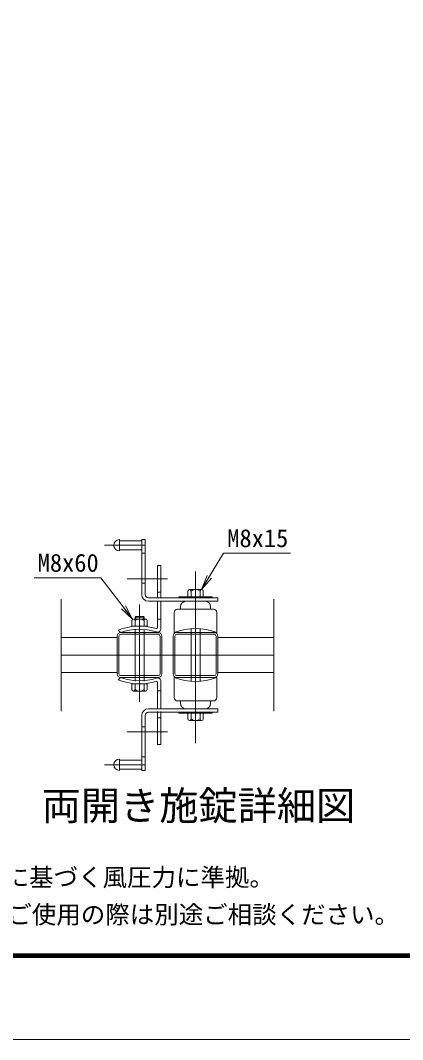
# Model space of a CAD drawing. Units: millimetres, scale not verified. Extents: x -4200 to 4200, y -2970 to 2970.
# Drawn here: x 858 to 1882, y -2970 to -240 of the extents above; entities that cross this region are included whole.
import ezdxf
from ezdxf.enums import TextEntityAlignment as Align

# ---------------------------------------------------------------- set-up
doc = ezdxf.new("R2010")
doc.units = ezdxf.units.MM
doc.header["$LTSCALE"] = 20
doc.linetypes.add('USER1', pattern=[50.8, 31.75, -6.35, 6.35, -6.35])
for name, color, linetype, lineweight in [('0-1_0', 7, 'Continuous', 9), ('0-2_D-STR1', 1, 'Continuous', 18), ('0-3_D-BMK', 2, 'USER1', 13), ('0-4_D-STR-TXT', 7, 'Continuous', 9), ('0-5_D-STR3', 3, 'Continuous', 13), ('0-D_D-TTL', 7, 'Continuous', 9)]:
    doc.layers.add(name, color=color, linetype=linetype, lineweight=lineweight)
doc.layers.add('0-9_D-TTL-TXT', color=7, linetype='Continuous')
doc.styles.add('ＭＳ ゴシック', font='')
doc.styles.get('ＭＳ ゴシック').set_extended_font_data('MS Gothic')

# ---------------------------------------------------------------- blocks, each defined once
blk = doc.blocks.new('_Open')
at = {"layer": '0-1_0'}
blk.add_line((-20, 3.33), (0, 0), dxfattribs=at)
blk.add_lwpolyline([(-20, -3.33), (0, 0), (-20, 0)], dxfattribs=at)

msp = doc.modelspace()

# ---------------------------------------------------------------- linework, layer by layer
at = {"layer": '0-2_D-STR1'}
for p, q in [((967.09, -1790), (967.09, -2090)), ((1537.09, -1790), (1537.09, -2090)), ((1227.49, -1880), (1126.69, -1880)), ((1377.49, -1880), (1276.69, -1880)), ((967.09, -1893.5), (1117.09, -1893.5)), ((1117.09, -1889.6), (1117.09, -1990.4)), ((1121.89, -1990.2), (1121.89, -1889.4)), ((1126.69, -1884.6), (1227.49, -1884.6)), ((1232.29, -1990.2), (1232.29, -1889.4)), ((1237.09, -1889.6), (1237.09, -1990.4)), ((1267.09, -1889.6), (1267.09, -1990.4)), ((1271.89, -1990.2), (1271.89, -1889.4)), ((1276.69, -1884.6), (1377.49, -1884.6)), ((1382.29, -1990.2), (1382.29, -1889.4)), ((1387.09, -1889.6), (1387.09, -1990.4)), ((1537.09, -1893.5), (1387.09, -1893.5)), ((967.09, -1986.5), (1117.09, -1986.5)), ((1537.09, -1986.5), (1387.09, -1986.5)), ((1126.69, -1995), (1227.49, -1995)), ((1227.49, -2000), (1126.69, -2000)), ((1276.69, -1995), (1377.49, -1995)), ((1377.49, -2000), (1276.69, -2000))]:
    msp.add_line(p, q, dxfattribs=at)
for centre, radius, start, end in [((1126.69, -1889.6), 9.6, 90, 180), ((1227.49, -1889.6), 9.6, 0, 90), ((1276.69, -1889.6), 9.6, 90, 180), ((1377.49, -1889.6), 9.6, 0, 90), ((1126.69, -1889.4), 4.8, 89.99997, 180), ((1227.49, -1889.4), 4.8, 0, 89.99997), ((1276.69, -1889.4), 4.8, 89.99997, 180), ((1377.49, -1889.4), 4.8, 0, 89.99997), ((1126.69, -1990.4), 9.6, 180, 270), ((1126.69, -1990.2), 4.8, 180, 270.00003), ((1227.49, -1990.2), 4.8, 270.00003, 0), ((1227.49, -1990.4), 9.6, 270, 0), ((1276.69, -1990.4), 9.6, 180, 270), ((1276.69, -1990.2), 4.8, 180, 270.00003), ((1377.49, -1990.2), 4.8, 270.00003, 0), ((1377.49, -1990.4), 9.6, 270, 0)]:
    msp.add_arc(centre, radius, start, end, dxfattribs=at)
at = {"layer": '0-3_D-BMK'}
for p, q in [((1082.89, -1646), (1192.09, -1646)), ((1327.09, -2176.35), (1327.09, -1716.64)), ((1143.55, -1736), (1251.97, -1736)), ((1177.09, -1804.38), (1177.09, -2065.2)), ((1537.09, -1940), (967.09, -1940)), ((1143.55, -2145.5), (1251.97, -2145.5)), ((1082.89, -2234), (1192.09, -2234))]:
    msp.add_line(p, q, dxfattribs=at)
at = {"layer": '0-4_D-STR-TXT'}
for points in [[(1581.32, -1667.48), (1402.02, -1667.48), (1344.35, -1762.97)], [(894.72, -1733.47), (1073.32, -1733.47), (1157.43, -1842.62)]]:
    msp.add_lwpolyline(points, dxfattribs=at)
at = {"layer": '0-5_D-STR3'}
for p, q in [((1123.09, -1631), (1123.09, -1661)), ((1123.09, -1634), (1183.09, -1634)), ((1183.09, -1631), (1183.09, -1778)), ((1183.09, -1631), (1192.09, -1631)), ((1192.09, -1631), (1192.09, -1778)), ((1123.09, -1658), (1183.09, -1658)), ((1192.09, -1667), (1183.09, -1667)), ((1225.09, -1787), (1225.09, -1700)), ((1234.09, -1700), (1225.09, -1700)), ((1234.09, -1787), (1234.09, -1700)), ((1192.09, -1748), (1183.09, -1748)), ((1234.09, -1772), (1225.09, -1772)), ((1306.75, -1768.89), (1306.75, -1784.14)), ((1310.91, -1764.68), (1343.31, -1764.68)), ((1315.07, -1768.89), (1315.07, -1784)), ((1339.11, -1768.89), (1339.11, -1784)), ((1347.52, -1768.89), (1347.52, -1783.89)), ((1201.09, -1787), (1387.09, -1787)), ((1201.09, -1796), (1387.09, -1796)), ((1225.09, -1796), (1225.09, -1866.15)), ((1234.09, -1796), (1234.09, -1869.5)), ((1372.09, -1784), (1282.09, -1784)), ((1282.09, -1784), (1282.09, -1787)), ((1372.09, -1784), (1372.09, -1787)), ((1387.09, -1796), (1387.09, -1787)), ((1270.09, -1826), (1270.09, -1880)), ((1279.09, -1817), (1375.09, -1817)), ((1286.59, -1817), (1286.59, -1811)), ((1367.59, -1817), (1367.59, -1811)), ((1384.09, -1826), (1384.09, -1880)), ((1156.66, -1847.77), (1156.66, -1862.77)), ((1193.27, -1843.56), (1160.87, -1843.56)), ((1165.08, -1847.77), (1165.08, -1862.88)), ((1165.09, -1839.03), (1177.09, -1839.03)), ((1177.09, -1837.23), (1187.29, -1837.23)), ((1189.09, -1839.03), (1177.09, -1839.03)), ((1187.29, -1837.23), (1187.29, -1843.56)), ((1189.11, -1847.77), (1189.11, -1862.88)), ((1197.44, -1847.77), (1197.44, -1863.02)), ((1225.09, -1844), (1234.09, -1844)), ((1126.15, -1880), (1120.09, -1873.34)), ((1156.66, -1862.77), (1197.44, -1862.77)), ((1165.08, -2009.93), (1165.08, -1871.57)), ((1189.11, -2009.93), (1189.11, -1871.57)), ((1315.08, -2010.59), (1315.08, -1869.41)), ((1339.11, -2010.59), (1339.11, -1869.41)), ((1126.15, -2000), (1120.09, -2006.66)), ((1156.66, -2032.48), (1156.66, -2017.23)), ((1197.44, -2017.23), (1156.66, -2017.23)), ((1165.08, -2032.48), (1165.08, -2017.37)), ((1189.11, -2032.48), (1189.11, -2017.37)), ((1197.44, -2032.48), (1197.44, -2017.23)), ((1225.09, -2082.5), (1225.09, -2013.86)), ((1234.09, -2082.5), (1234.09, -2010.5)), ((1270.09, -2054), (1270.09, -2000)), ((1384.09, -2054), (1384.09, -2000)), ((1193.28, -2036.7), (1160.87, -2036.7)), ((1225.09, -2036), (1234.09, -2036)), ((1279.09, -2063), (1375.09, -2063)), ((1286.59, -2063), (1286.59, -2069)), ((1367.59, -2063), (1367.59, -2069)), ((1183.09, -2249), (1183.09, -2100.5)), ((1201.09, -2084), (1387.09, -2084)), ((1201.09, -2093), (1387.09, -2093)), ((1225.09, -2091.5), (1225.09, -2180)), ((1234.09, -2091.5), (1234.09, -2180)), ((1282.09, -2096), (1282.09, -2093)), ((1372.09, -2096), (1282.09, -2096)), ((1306.75, -2111.11), (1306.75, -2095.86)), ((1315.07, -2111.11), (1315.07, -2096)), ((1339.11, -2111.11), (1339.11, -2096)), ((1347.52, -2111.11), (1347.52, -2096.11)), ((1372.09, -2096), (1372.09, -2093)), ((1387.09, -2084), (1387.09, -2093)), ((1192.09, -2249), (1192.09, -2102)), ((1234.09, -2108), (1225.09, -2108)), ((1310.91, -2115.33), (1343.31, -2115.33)), ((1192.09, -2132), (1183.09, -2132)), ((1234.09, -2180), (1225.09, -2180)), ((1123.09, -2249), (1123.09, -2219)), ((1123.09, -2222), (1183.09, -2222)), ((1192.09, -2213), (1183.09, -2213)), ((1123.09, -2246), (1183.09, -2246)), ((1183.09, -2249), (1192.09, -2249))]:
    msp.add_line(p, q, dxfattribs=at)
for points in [[(1165.09, -1843.56), (1165.09, -1839.03), (1166.89, -1837.23)], [(1177.09, -1837.23), (1166.89, -1837.23), (1166.89, -1843.56)], [(1189.09, -1843.56), (1189.09, -1839.03), (1187.29, -1837.23)]]:
    msp.add_lwpolyline(points, dxfattribs=at)
for centre, radius, start, end in [((1123.09, -1646), 15, 90.00001, 270), ((1310.91, -1768.84), 4.16, 359.29981, 180.701), ((1327.09, -1783.91), 19.24, 51.35043, 128.64746), ((1343.31, -1768.9), 4.21, 0.08393, 179.91606), ((1201.09, -1778), 18, 180.00001, 269.99995), ((1201.09, -1778), 9, 180.00001, 270), ((1301.59, -1811), 15, 90.00001, 179.99999), ((1352.59, -1811), 15, 0, 90), ((1279.09, -1826), 9, 90, 180.00001), ((1375.09, -1826), 9, 0, 90), ((1160.87, -1847.78), 4.21, 0.08393, 179.91608), ((1177.1, -1862.8), 19.24, 51.35253, 128.64959), ((1193.27, -1847.72), 4.16, 359.29901, 180.70018), ((1177.09, -2021.77), 159, 73.87238, 111.00754), ((1177.09, -2021.09), 150, 72.42905, 109.85261), ((1222.09, -1866.15), 3, 253.8728, 0.00001), ((1225.09, -1869.5), 9, 252.42887, 0.00001), ((1327.09, -2021.34), 152.4, 68.0365, 111.96349), ((1177.09, -1858.23), 159, 248.99246, 286.12762), ((1177.09, -1858.91), 150, 250.14739, 287.57095), ((1222.09, -2013.86), 3, 359.99999, 106.1272), ((1225.09, -2010.5), 9, 359.99999, 107.57113), ((1327.09, -1858.66), 152.4, 248.03651, 291.9635), ((1160.87, -2032.48), 4.21, 180.08392, 359.91607), ((1177.1, -2017.46), 19.24, 231.35041, 308.64747), ((1193.28, -2032.53), 4.16, 179.29982, 0.70099), ((1279.09, -2054), 9, 179.99999, 270), ((1301.59, -2069), 15, 180.00001, 269.99999), ((1352.59, -2069), 15, 270, 0), ((1375.09, -2054), 9, 270, 0), ((1201.09, -2102), 18, 90.00005, 179.99999), ((1201.09, -2102), 9, 90, 179.99999), ((1310.91, -2111.16), 4.16, 179.299, 0.70019), ((1327.09, -2096.09), 19.24, 231.35254, 308.64957), ((1343.31, -2111.11), 4.21, 180.08394, 359.91607), ((1123.09, -2234), 15, 90, 269.99999)]:
    msp.add_arc(centre, radius, start, end, dxfattribs=at)
at = {"layer": '0-D_D-TTL', "color": 2, "lineweight": 18}
msp.add_lwpolyline([(-4200, 2970), (4200, 2970), (4200, -2970), (-4200, -2970)], close=True, dxfattribs=at)
at = {"layer": '0-D_D-TTL'}
for points in [[(-3930, 2750), (3930, 2750), (3930, -2750), (-3930, -2750)], [(-3927.5, 2747.5), (3927.5, 2747.5), (3927.5, -2747.5), (-3927.5, -2747.5)], [(-3925, 2745), (3925, 2745), (3925, -2745), (-3925, -2745)], [(-3922.5, 2742.5), (3922.5, 2742.5), (3922.5, -2742.5), (-3922.5, -2742.5)], [(-3920, 2740), (3920, 2740), (3920, -2740), (-3920, -2740)]]:
    msp.add_lwpolyline(points, close=True, dxfattribs=at)

# ---------------------------------------------------------------- block references
at = {"layer": '0-4_D-STR-TXT', "xscale": 2, "yscale": 2}
for p, rotation in [((1343.31, -1764.69), 238.87192), ((1158.65, -1844.2), 307.61902)]:
    msp.add_blockref('_Open', p, dxfattribs=dict(at, rotation=rotation))

# ---------------------------------------------------------------- texts
at = {"layer": '0-4_D-STR-TXT', "style": 'ＭＳ ゴシック'}
for s, p in [('M8x15', (1412.14, -1665.53)), ('M8x60', (904.1, -1731.5)), ('（設計条件）風荷重：昭和57年改正 建築基準法・同施行令に基づく風圧力に準拠。', (-922.45, -2573.6)), ('・本商品はGLへの設置を基準としております。他の条件でご使用の際は別途ご相談ください。 ', (-882.45, -2673.6))]:
    msp.add_text(s, height=48.09, dxfattribs=at).set_placement(p, align=Align.BOTTOM_LEFT)
at = {"layer": '0-9_D-TTL-TXT', "style": 'ＭＳ ゴシック'}
msp.add_text('両開き施錠詳細図', height=76.98, dxfattribs=at).set_placement((914.94, -2405), align=Align.BOTTOM_LEFT)

doc.saveas('drawing.dxf')
